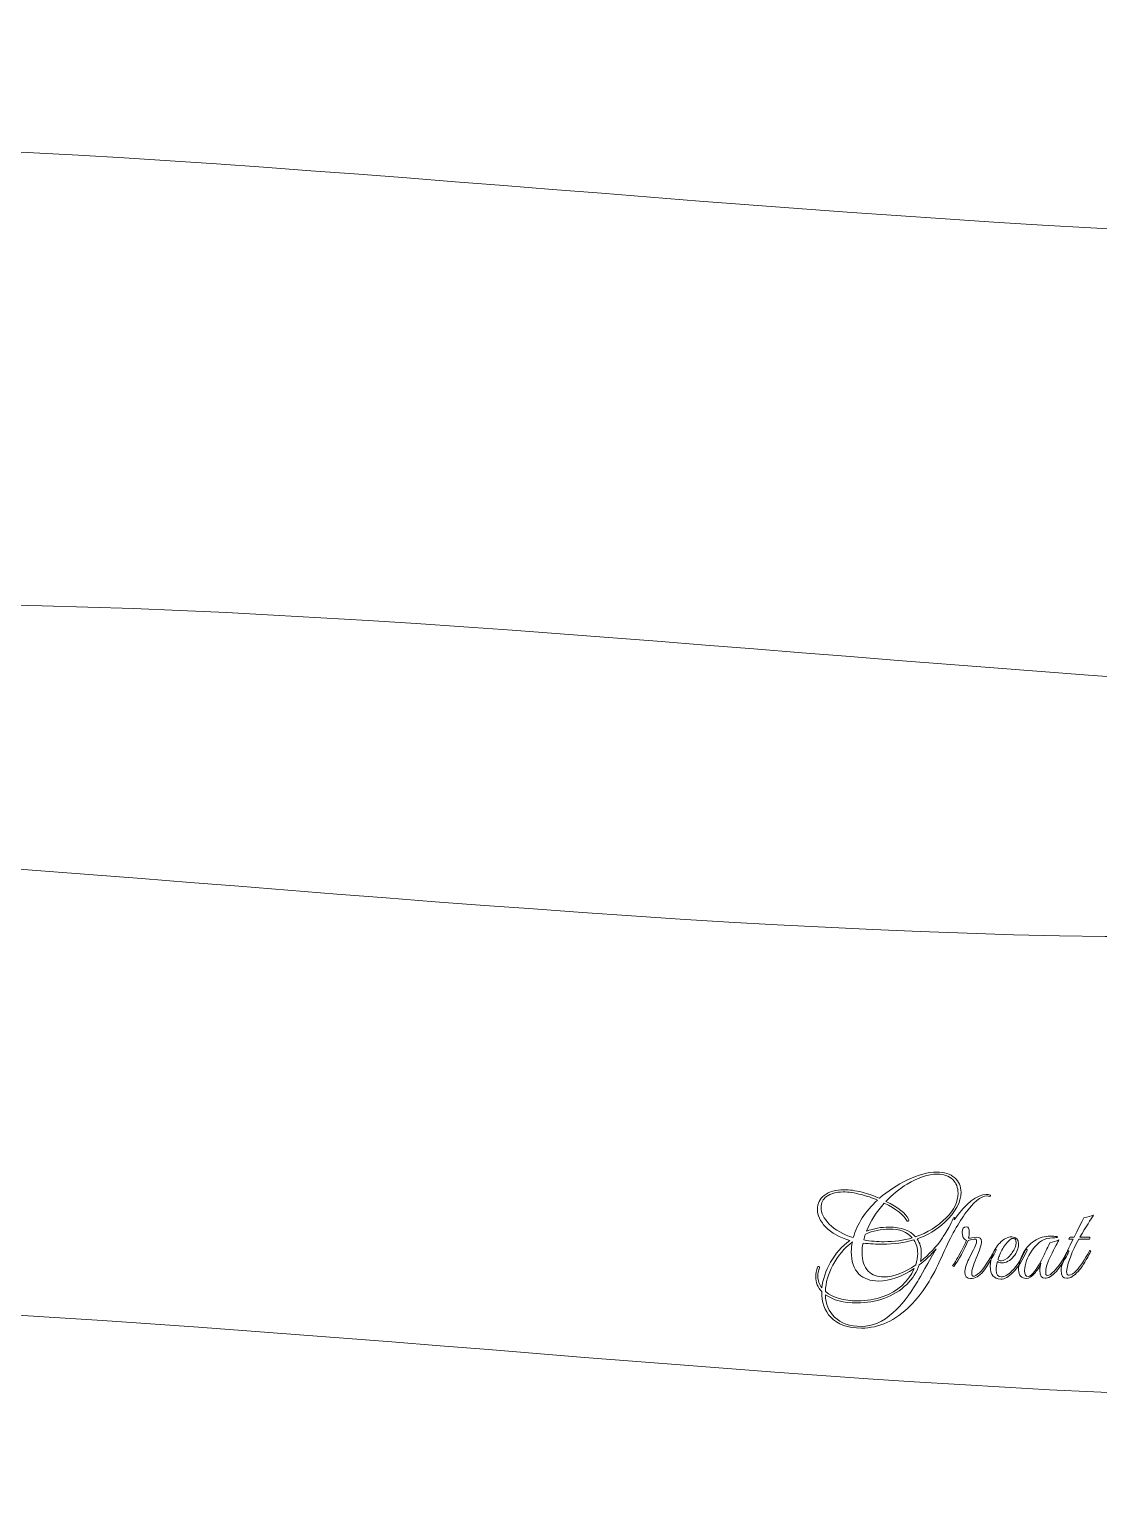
# Model space of a CAD drawing. Header units: centimetres. Extents: x -9.9 to 9.9, y -7.9 to 8.2.
# Drawn here: x -5.316 to -2.391, y 4.163 to 8.152 of the extents above; entities that cross this region are included whole.
import ezdxf

# ---------------------------------------------------------------- set-up
doc = ezdxf.new("R2010")
doc.units = ezdxf.units.CM
doc.header["$MEASUREMENT"] = 0
doc.layers.add('Layer 1', color=7, linetype='Continuous')

msp = doc.modelspace()

# ---------------------------------------------------------------- linework, layer by layer
at = {"layer": 'Layer 1', "color": 43, "lineweight": 5}
for points in [[(-7.2735, 7.71405), (-5.83605, 8.15236), (-1.77659, 7.24757), (0.10243, 7.71405), (0.10243, 7.71405), (0.10243, 7.71405), (0.10243, 6.38594), (0.10243, 6.38594), (0.10243, 6.38594), (-1.64672, 6.06897), (-5.56061, 6.94961), (-7.2735, 6.38594), (-7.2735, 6.38594), (-7.2735, 6.38594), (-6.60324, 7.0562), (-6.60324, 7.0562), (-6.60324, 7.0562), (-6.60324, 7.0562), (-7.2735, 7.71405), (-7.2735, 7.71405)], [(-8.13116, 5.80815), (-6.69371, 6.24646), (-2.63425, 5.34167), (-0.75523, 5.80815), (-0.75523, 5.80815), (-0.75523, 5.80815), (-0.75523, 4.48004), (-0.75523, 4.48004), (-0.75523, 4.48004), (-2.50438, 4.16307), (-6.41827, 5.04371), (-8.13116, 4.48004), (-8.13116, 4.48004), (-8.13116, 4.48004), (-7.4609, 5.1503), (-7.4609, 5.1503), (-7.4609, 5.1503), (-7.4609, 5.1503), (-8.13116, 5.80815), (-8.13116, 5.80815)]]:
    msp.add_open_spline(points, degree=3, knots=[0, 0, 0, 0, 0.1666667, 0.1666667, 0.1666667, 0.1666667, 0.3333333, 0.3333333, 0.3333333, 0.3333333, 0.5, 0.5, 0.5, 0.5, 0.6666667, 0.6666667, 0.6666667, 0.6666667, 1, 1, 1, 1], dxfattribs=at)
at = {"layer": 'Layer 1', "lineweight": 5}
for points, knots in [([(-2.82024, 4.84423), (-2.81584, 4.85133), (-2.80936, 4.8616), (-2.8008, 4.87505), (-2.8008, 4.87505), (-2.7964, 4.88336), (-2.79261, 4.89155), (-2.78943, 4.89962), (-2.78943, 4.89962), (-2.7887, 4.90158), (-2.78784, 4.90256), (-2.78687, 4.90256), (-2.78687, 4.90256), (-2.78565, 4.90256), (-2.78503, 4.90182), (-2.78503, 4.90035), (-2.78503, 4.90035), (-2.78503, 4.89962), (-2.78528, 4.89888), (-2.78577, 4.89814), (-2.78577, 4.89814), (-2.78577, 4.89814), (-2.78687, 4.89558), (-2.78687, 4.89558), (-2.78687, 4.89558), (-2.75337, 4.94204), (-2.72403, 4.96527), (-2.69884, 4.96527), (-2.69884, 4.96527), (-2.69517, 4.96527), (-2.69162, 4.96478), (-2.68819, 4.9638), (-2.68819, 4.9638), (-2.68721, 4.96355), (-2.68697, 4.96282), (-2.68746, 4.96159), (-2.68746, 4.96159), (-2.68771, 4.96037), (-2.68844, 4.95988), (-2.68967, 4.96012), (-2.68967, 4.96012), (-2.69186, 4.96085), (-2.69419, 4.96122), (-2.69663, 4.96122), (-2.69663, 4.96122), (-2.71375, 4.96122), (-2.73392, 4.94484), (-2.75716, 4.91208), (-2.75716, 4.91208), (-2.77819, 4.88273), (-2.79934, 4.8436), (-2.82062, 4.7947), (-2.82062, 4.7947), (-2.84508, 4.7387), (-2.87368, 4.69419), (-2.90644, 4.66118), (-2.90644, 4.66118), (-2.94704, 4.62034), (-2.99167, 4.59993), (-3.04033, 4.59993), (-3.04033, 4.59993), (-3.07701, 4.59993), (-3.10489, 4.60983), (-3.12396, 4.62964), (-3.12396, 4.62964), (-3.14108, 4.64749), (-3.14927, 4.67085), (-3.14853, 4.6997), (-3.14853, 4.6997), (-3.15954, 4.71095), (-3.16504, 4.72452), (-3.16504, 4.74041), (-3.16504, 4.74041), (-3.16504, 4.74848), (-3.16345, 4.75728), (-3.16027, 4.76682), (-3.16027, 4.76682), (-3.15978, 4.76854), (-3.15868, 4.76903), (-3.15697, 4.7683), (-3.15697, 4.7683), (-3.15526, 4.76781), (-3.15465, 4.76671), (-3.15513, 4.765), (-3.15513, 4.765), (-3.15782, 4.75693), (-3.15917, 4.74922), (-3.15917, 4.74188), (-3.15917, 4.74188), (-3.15917, 4.7299), (-3.1555, 4.71915), (-3.14817, 4.70961), (-3.14817, 4.70961), (-3.14597, 4.73308), (-3.13814, 4.75655), (-3.12469, 4.78003), (-3.12469, 4.78003), (-3.11124, 4.80351), (-3.09376, 4.82344), (-3.07224, 4.83982), (-3.07224, 4.83982), (-3.10011, 4.84765), (-3.12212, 4.86), (-3.13826, 4.87687), (-3.13826, 4.87687), (-3.15293, 4.89227), (-3.16027, 4.90841), (-3.16027, 4.92528), (-3.16027, 4.92528), (-3.16027, 4.94044), (-3.15415, 4.95292), (-3.14192, 4.9627), (-3.14192, 4.9627), (-3.12872, 4.97321), (-3.11063, 4.97847), (-3.08764, 4.97847), (-3.08764, 4.97847), (-3.07272, 4.97847), (-3.05634, 4.97615), (-3.03849, 4.9715), (-3.03849, 4.9715), (-3.02259, 4.96734), (-3.0067, 4.96184), (-2.9908, 4.95499), (-2.9908, 4.95499), (-2.96879, 4.97431), (-2.94318, 4.99106), (-2.91395, 5.00525), (-2.91395, 5.00525), (-2.88473, 5.01943), (-2.85813, 5.02652), (-2.83417, 5.02652), (-2.83417, 5.02652), (-2.81363, 5.02652), (-2.79725, 5.02139), (-2.78502, 5.01112), (-2.78502, 5.01112), (-2.77353, 5.00109), (-2.76778, 4.98788), (-2.76778, 4.9715), (-2.76778, 4.9715), (-2.76778, 4.94436), (-2.78282, 4.91685), (-2.8129, 4.88897), (-2.8129, 4.88897), (-2.83442, 4.86892), (-2.85936, 4.85388), (-2.88772, 4.84386), (-2.88772, 4.84386), (-2.88014, 4.83285), (-2.87635, 4.81977), (-2.87635, 4.80461), (-2.87635, 4.80461), (-2.87635, 4.79727), (-2.87721, 4.78982), (-2.87892, 4.78223), (-2.87892, 4.78223), (-2.85471, 4.80154), (-2.83515, 4.8222), (-2.82023, 4.84421), (-2.82023, 4.84421), (-2.82023, 4.84421), (-2.82024, 4.84423), (-2.82024, 4.84423)], [0, 0, 0, 0, 0.0238095, 0.0238095, 0.0238095, 0.0238095, 0.047619, 0.047619, 0.047619, 0.047619, 0.0714286, 0.0714286, 0.0714286, 0.0714286, 0.0952381, 0.0952381, 0.0952381, 0.0952381, 0.1190476, 0.1190476, 0.1190476, 0.1190476, 0.1428571, 0.1428571, 0.1428571, 0.1428571, 0.1666667, 0.1666667, 0.1666667, 0.1666667, 0.1904762, 0.1904762, 0.1904762, 0.1904762, 0.2142857, 0.2142857, 0.2142857, 0.2142857, 0.2380952, 0.2380952, 0.2380952, 0.2380952, 0.2619048, 0.2619048, 0.2619048, 0.2619048, 0.2857143, 0.2857143, 0.2857143, 0.2857143, 0.3095238, 0.3095238, 0.3095238, 0.3095238, 0.3333333, 0.3333333, 0.3333333, 0.3333333, 0.3571429, 0.3571429, 0.3571429, 0.3571429, 0.3809524, 0.3809524, 0.3809524, 0.3809524, 0.4047619, 0.4047619, 0.4047619, 0.4047619, 0.4285714, 0.4285714, 0.4285714, 0.4285714, 0.452381, 0.452381, 0.452381, 0.452381, 0.4761905, 0.4761905, 0.4761905, 0.4761905, 0.5, 0.5, 0.5, 0.5, 0.5238095, 0.5238095, 0.5238095, 0.5238095, 0.547619, 0.547619, 0.547619, 0.547619, 0.5714286, 0.5714286, 0.5714286, 0.5714286, 0.5952381, 0.5952381, 0.5952381, 0.5952381, 0.6190476, 0.6190476, 0.6190476, 0.6190476, 0.6428571, 0.6428571, 0.6428571, 0.6428571, 0.6666667, 0.6666667, 0.6666667, 0.6666667, 0.6904762, 0.6904762, 0.6904762, 0.6904762, 0.7142857, 0.7142857, 0.7142857, 0.7142857, 0.7380952, 0.7380952, 0.7380952, 0.7380952, 0.7619048, 0.7619048, 0.7619048, 0.7619048, 0.7857143, 0.7857143, 0.7857143, 0.7857143, 0.8095238, 0.8095238, 0.8095238, 0.8095238, 0.8333333, 0.8333333, 0.8333333, 0.8333333, 0.8571429, 0.8571429, 0.8571429, 0.8571429, 0.8809524, 0.8809524, 0.8809524, 0.8809524, 0.9047619, 0.9047619, 0.9047619, 0.9047619, 0.9285714, 0.9285714, 0.9285714, 0.9285714, 0.952381, 0.952381, 0.952381, 0.952381, 1, 1, 1, 1]), ([(-3.02602, 4.86514), (-3.00621, 4.87248), (-2.98567, 4.87614), (-2.9644, 4.87614), (-2.9644, 4.87614), (-2.93163, 4.87614), (-2.90754, 4.86734), (-2.89213, 4.84973), (-2.89213, 4.84973), (-2.85985, 4.86049), (-2.83186, 4.87773), (-2.80814, 4.90145), (-2.80814, 4.90145), (-2.78662, 4.92322), (-2.77586, 4.94572), (-2.77586, 4.96895), (-2.77586, 4.96895), (-2.77586, 4.98411), (-2.78075, 4.99645), (-2.79054, 5.00599), (-2.79054, 5.00599), (-2.80106, 5.01602), (-2.81524, 5.02103), (-2.83309, 5.02103), (-2.83309, 5.02103), (-2.85705, 5.02103), (-2.88444, 5.01186), (-2.91525, 4.99352), (-2.91525, 4.99352), (-2.93628, 4.9808), (-2.9556, 4.96515), (-2.9732, 4.94657), (-2.9732, 4.94657), (-2.93945, 4.9297), (-2.91879, 4.91356), (-2.91121, 4.89814), (-2.91121, 4.89814), (-2.91073, 4.89668), (-2.91048, 4.89546), (-2.91048, 4.89448), (-2.91048, 4.89448), (-2.91048, 4.89276), (-2.91121, 4.89191), (-2.91267, 4.89191), (-2.91267, 4.89191), (-2.91439, 4.89191), (-2.91573, 4.89289), (-2.91671, 4.89484), (-2.91671, 4.89484), (-2.92405, 4.90976), (-2.94434, 4.92541), (-2.97759, 4.9418), (-2.97759, 4.9418), (-2.99911, 4.91784), (-3.01525, 4.89228), (-3.02602, 4.86513), (-3.02602, 4.86513), (-3.02602, 4.86513), (-3.02602, 4.86514), (-3.02602, 4.86514)], [0, 0, 0, 0, 0.0625, 0.0625, 0.0625, 0.0625, 0.125, 0.125, 0.125, 0.125, 0.1875, 0.1875, 0.1875, 0.1875, 0.25, 0.25, 0.25, 0.25, 0.3125, 0.3125, 0.3125, 0.3125, 0.375, 0.375, 0.375, 0.375, 0.4375, 0.4375, 0.4375, 0.4375, 0.5, 0.5, 0.5, 0.5, 0.5625, 0.5625, 0.5625, 0.5625, 0.625, 0.625, 0.625, 0.625, 0.6875, 0.6875, 0.6875, 0.6875, 0.75, 0.75, 0.75, 0.75, 0.8125, 0.8125, 0.8125, 0.8125, 0.875, 0.875, 0.875, 0.875, 1, 1, 1, 1]), ([(-2.99594, 4.95024), (-3.01061, 4.95636), (-3.02528, 4.96125), (-3.03995, 4.96492), (-3.03995, 4.96492), (-3.05853, 4.96982), (-3.07516, 4.97226), (-3.08983, 4.97226), (-3.08983, 4.97226), (-3.1094, 4.97226), (-3.12456, 4.9681), (-3.13532, 4.95978), (-3.13532, 4.95978), (-3.14534, 4.95244), (-3.15035, 4.94254), (-3.15035, 4.93007), (-3.15035, 4.93007), (-3.15035, 4.91467), (-3.14289, 4.89938), (-3.12797, 4.88422), (-3.12797, 4.88422), (-3.11159, 4.86784), (-3.08971, 4.85561), (-3.06232, 4.84754), (-3.06232, 4.84754), (-3.05181, 4.88471), (-3.02967, 4.91895), (-2.99593, 4.95024), (-2.99593, 4.95024), (-2.99593, 4.95024), (-2.99594, 4.95024), (-2.99594, 4.95024)], [0, 0, 0, 0, 0.1111111, 0.1111111, 0.1111111, 0.1111111, 0.2222222, 0.2222222, 0.2222222, 0.2222222, 0.3333333, 0.3333333, 0.3333333, 0.3333333, 0.4444444, 0.4444444, 0.4444444, 0.4444444, 0.5555556, 0.5555556, 0.5555556, 0.5555556, 0.6666667, 0.6666667, 0.6666667, 0.6666667, 0.7777778, 0.7777778, 0.7777778, 0.7777778, 1, 1, 1, 1]), ([(-2.41286, 4.80903), (-2.41335, 4.80805), (-2.4147, 4.80573), (-2.41689, 4.80206), (-2.41689, 4.80206), (-2.42814, 4.78078), (-2.43829, 4.76513), (-2.44734, 4.75511), (-2.44734, 4.75511), (-2.45883, 4.74239), (-2.46922, 4.73604), (-2.47852, 4.73604), (-2.47852, 4.73604), (-2.48903, 4.73604), (-2.49429, 4.74313), (-2.49429, 4.75731), (-2.49429, 4.75731), (-2.49429, 4.76465), (-2.4927, 4.77211), (-2.48952, 4.77969), (-2.48952, 4.77969), (-2.48145, 4.80072), (-2.47204, 4.82175), (-2.46128, 4.84278), (-2.46128, 4.84278), (-2.46128, 4.84278), (-2.47119, 4.84278), (-2.47119, 4.84278), (-2.47119, 4.84278), (-2.47266, 4.84278), (-2.47303, 4.84376), (-2.47229, 4.84572), (-2.47229, 4.84572), (-2.47156, 4.84743), (-2.47046, 4.84828), (-2.46899, 4.84828), (-2.46899, 4.84828), (-2.46899, 4.84828), (-2.45836, 4.84828), (-2.45836, 4.84828), (-2.45836, 4.84828), (-2.45323, 4.85879), (-2.44442, 4.8764), (-2.43195, 4.9011), (-2.43195, 4.9011), (-2.4207, 4.90354), (-2.4119, 4.90623), (-2.40554, 4.90916), (-2.40554, 4.90916), (-2.41311, 4.89743), (-2.42546, 4.87713), (-2.44258, 4.84828), (-2.44258, 4.84828), (-2.44258, 4.84828), (-2.41654, 4.84828), (-2.41654, 4.84828), (-2.41654, 4.84828), (-2.41507, 4.84828), (-2.4147, 4.84743), (-2.41543, 4.84572), (-2.41543, 4.84572), (-2.41617, 4.84376), (-2.41727, 4.84278), (-2.41873, 4.84278), (-2.41873, 4.84278), (-2.41873, 4.84278), (-2.44588, 4.84278), (-2.44588, 4.84278), (-2.44588, 4.84278), (-2.46446, 4.80928), (-2.47522, 4.78177), (-2.47816, 4.76026), (-2.47816, 4.76026), (-2.47864, 4.75806), (-2.47889, 4.7561), (-2.47889, 4.75438), (-2.47889, 4.75438), (-2.47889, 4.74778), (-2.47669, 4.74448), (-2.47229, 4.74448), (-2.47229, 4.74448), (-2.46692, 4.74448), (-2.46044, 4.74839), (-2.45286, 4.75621), (-2.45286, 4.75621), (-2.44161, 4.7677), (-2.4295, 4.78604), (-2.41655, 4.81123), (-2.41655, 4.81123), (-2.41606, 4.81197), (-2.41532, 4.81209), (-2.41434, 4.8116), (-2.41434, 4.8116), (-2.41336, 4.81087), (-2.41287, 4.81001), (-2.41287, 4.80904), (-2.41287, 4.80904), (-2.41287, 4.80904), (-2.41286, 4.80903), (-2.41286, 4.80903)], [0, 0, 0, 0, 0.0384615, 0.0384615, 0.0384615, 0.0384615, 0.0769231, 0.0769231, 0.0769231, 0.0769231, 0.1153846, 0.1153846, 0.1153846, 0.1153846, 0.1538462, 0.1538462, 0.1538462, 0.1538462, 0.1923077, 0.1923077, 0.1923077, 0.1923077, 0.2307692, 0.2307692, 0.2307692, 0.2307692, 0.2692308, 0.2692308, 0.2692308, 0.2692308, 0.3076923, 0.3076923, 0.3076923, 0.3076923, 0.3461538, 0.3461538, 0.3461538, 0.3461538, 0.3846154, 0.3846154, 0.3846154, 0.3846154, 0.4230769, 0.4230769, 0.4230769, 0.4230769, 0.4615385, 0.4615385, 0.4615385, 0.4615385, 0.5, 0.5, 0.5, 0.5, 0.5384615, 0.5384615, 0.5384615, 0.5384615, 0.5769231, 0.5769231, 0.5769231, 0.5769231, 0.6153846, 0.6153846, 0.6153846, 0.6153846, 0.6538462, 0.6538462, 0.6538462, 0.6538462, 0.6923077, 0.6923077, 0.6923077, 0.6923077, 0.7307692, 0.7307692, 0.7307692, 0.7307692, 0.7692308, 0.7692308, 0.7692308, 0.7692308, 0.8076923, 0.8076923, 0.8076923, 0.8076923, 0.8461538, 0.8461538, 0.8461538, 0.8461538, 0.8846154, 0.8846154, 0.8846154, 0.8846154, 0.9230769, 0.9230769, 0.9230769, 0.9230769, 1, 1, 1, 1]), ([(-2.90094, 4.84681), (-2.91463, 4.86271), (-2.93579, 4.87065), (-2.9644, 4.87065), (-2.9644, 4.87065), (-2.98689, 4.87065), (-3.00841, 4.86612), (-3.02896, 4.85707), (-3.02896, 4.85707), (-3.03092, 4.85169), (-3.0325, 4.84631), (-3.03373, 4.84094), (-3.03373, 4.84094), (-3.0149, 4.83776), (-2.99632, 4.83617), (-2.97797, 4.83617), (-2.97797, 4.83617), (-2.95058, 4.83617), (-2.92491, 4.83971), (-2.90094, 4.8468), (-2.90094, 4.8468), (-2.90094, 4.8468), (-2.90094, 4.84681), (-2.90094, 4.84681)], [0, 0, 0, 0, 0.1428571, 0.1428571, 0.1428571, 0.1428571, 0.2857143, 0.2857143, 0.2857143, 0.2857143, 0.4285714, 0.4285714, 0.4285714, 0.4285714, 0.5714286, 0.5714286, 0.5714286, 0.5714286, 0.7142857, 0.7142857, 0.7142857, 0.7142857, 1, 1, 1, 1]), ([(-2.67183, 4.81269), (-2.68675, 4.78457), (-2.69848, 4.76538), (-2.70703, 4.75511), (-2.70703, 4.75511), (-2.71804, 4.74215), (-2.72965, 4.73567), (-2.74188, 4.73567), (-2.74188, 4.73567), (-2.75216, 4.73567), (-2.75729, 4.74142), (-2.75729, 4.75291), (-2.75729, 4.75291), (-2.75729, 4.7622), (-2.75374, 4.77419), (-2.74664, 4.78886), (-2.74664, 4.78886), (-2.74224, 4.79717), (-2.73796, 4.80549), (-2.7338, 4.8138), (-2.7338, 4.8138), (-2.72793, 4.82505), (-2.725, 4.83299), (-2.725, 4.83764), (-2.725, 4.83764), (-2.725, 4.8413), (-2.72659, 4.84326), (-2.72977, 4.84351), (-2.72977, 4.84351), (-2.73197, 4.84376), (-2.73821, 4.84229), (-2.74848, 4.83911), (-2.74848, 4.83911), (-2.75997, 4.81196), (-2.77294, 4.78848), (-2.78737, 4.76868), (-2.78737, 4.76868), (-2.78883, 4.76893), (-2.79005, 4.7693), (-2.79103, 4.76979), (-2.79103, 4.76979), (-2.78419, 4.77933), (-2.776, 4.79326), (-2.76646, 4.8116), (-2.76646, 4.8116), (-2.75888, 4.82652), (-2.75435, 4.83593), (-2.75288, 4.83984), (-2.75288, 4.83984), (-2.76071, 4.84277), (-2.76462, 4.85023), (-2.76462, 4.86222), (-2.76462, 4.86222), (-2.76462, 4.87225), (-2.76071, 4.87726), (-2.75288, 4.87726), (-2.75288, 4.87726), (-2.74775, 4.87726), (-2.74518, 4.87224), (-2.74518, 4.86222), (-2.74518, 4.86222), (-2.74518, 4.85709), (-2.74579, 4.85159), (-2.74702, 4.84572), (-2.74702, 4.84572), (-2.74238, 4.84645), (-2.73504, 4.84731), (-2.72501, 4.84828), (-2.72501, 4.84828), (-2.7162, 4.84853), (-2.7118, 4.84461), (-2.7118, 4.83654), (-2.7118, 4.83654), (-2.7118, 4.82872), (-2.71657, 4.81356), (-2.72611, 4.79106), (-2.72611, 4.79106), (-2.73442, 4.77101), (-2.73858, 4.75695), (-2.73858, 4.74888), (-2.73858, 4.74888), (-2.73858, 4.74398), (-2.73699, 4.74154), (-2.73381, 4.74154), (-2.73381, 4.74154), (-2.73039, 4.74154), (-2.72489, 4.74484), (-2.71731, 4.75145), (-2.71731, 4.75145), (-2.7063, 4.76123), (-2.69236, 4.78239), (-2.67549, 4.81491), (-2.67549, 4.81491), (-2.67501, 4.81564), (-2.67415, 4.81564), (-2.67293, 4.81491), (-2.67293, 4.81491), (-2.67171, 4.81418), (-2.67134, 4.81344), (-2.67183, 4.8127), (-2.67183, 4.8127), (-2.67183, 4.8127), (-2.67183, 4.81269), (-2.67183, 4.81269)], [0, 0, 0, 0, 0.037037, 0.037037, 0.037037, 0.037037, 0.0740741, 0.0740741, 0.0740741, 0.0740741, 0.1111111, 0.1111111, 0.1111111, 0.1111111, 0.1481481, 0.1481481, 0.1481481, 0.1481481, 0.1851852, 0.1851852, 0.1851852, 0.1851852, 0.2222222, 0.2222222, 0.2222222, 0.2222222, 0.2592593, 0.2592593, 0.2592593, 0.2592593, 0.2962963, 0.2962963, 0.2962963, 0.2962963, 0.3333333, 0.3333333, 0.3333333, 0.3333333, 0.3703704, 0.3703704, 0.3703704, 0.3703704, 0.4074074, 0.4074074, 0.4074074, 0.4074074, 0.4444444, 0.4444444, 0.4444444, 0.4444444, 0.4814815, 0.4814815, 0.4814815, 0.4814815, 0.5185185, 0.5185185, 0.5185185, 0.5185185, 0.5555556, 0.5555556, 0.5555556, 0.5555556, 0.5925926, 0.5925926, 0.5925926, 0.5925926, 0.6296296, 0.6296296, 0.6296296, 0.6296296, 0.6666667, 0.6666667, 0.6666667, 0.6666667, 0.7037037, 0.7037037, 0.7037037, 0.7037037, 0.7407407, 0.7407407, 0.7407407, 0.7407407, 0.7777778, 0.7777778, 0.7777778, 0.7777778, 0.8148148, 0.8148148, 0.8148148, 0.8148148, 0.8518519, 0.8518519, 0.8518519, 0.8518519, 0.8888889, 0.8888889, 0.8888889, 0.8888889, 0.9259259, 0.9259259, 0.9259259, 0.9259259, 1, 1, 1, 1]), ([(-3.13863, 4.69972), (-3.11833, 4.68285), (-3.08898, 4.67441), (-3.05059, 4.67441), (-3.05059, 4.67441), (-3.0259, 4.67441), (-3.00255, 4.67832), (-2.98054, 4.68614), (-2.98054, 4.68614), (-2.94044, 4.70033), (-2.91219, 4.72588), (-2.8958, 4.76281), (-2.8958, 4.76281), (-2.92955, 4.74007), (-2.96219, 4.7287), (-2.99374, 4.7287), (-2.99374, 4.7287), (-3.01624, 4.7287), (-3.03397, 4.73506), (-3.04693, 4.74777), (-3.04693, 4.74777), (-3.06111, 4.76195), (-3.06808, 4.78249), (-3.06783, 4.80939), (-3.06783, 4.80939), (-3.06783, 4.81794), (-3.06685, 4.82662), (-3.0649, 4.83543), (-3.0649, 4.83543), (-3.08691, 4.81856), (-3.10464, 4.79753), (-3.11809, 4.77234), (-3.11809, 4.77234), (-3.13105, 4.74813), (-3.13789, 4.72392), (-3.13863, 4.69971), (-3.13863, 4.69971), (-3.13863, 4.69971), (-3.13863, 4.69972), (-3.13863, 4.69972)], [0, 0, 0, 0, 0.0909091, 0.0909091, 0.0909091, 0.0909091, 0.1818182, 0.1818182, 0.1818182, 0.1818182, 0.2727273, 0.2727273, 0.2727273, 0.2727273, 0.3636364, 0.3636364, 0.3636364, 0.3636364, 0.4545455, 0.4545455, 0.4545455, 0.4545455, 0.5454545, 0.5454545, 0.5454545, 0.5454545, 0.6363636, 0.6363636, 0.6363636, 0.6363636, 0.7272727, 0.7272727, 0.7272727, 0.7272727, 0.8181818, 0.8181818, 0.8181818, 0.8181818, 1, 1, 1, 1]), ([(-2.89177, 4.77271), (-2.8881, 4.78347), (-2.88626, 4.79399), (-2.88626, 4.80425), (-2.88626, 4.80425), (-2.88626, 4.81843), (-2.88969, 4.83066), (-2.89654, 4.84093), (-2.89654, 4.84093), (-2.92246, 4.8331), (-2.95107, 4.82919), (-2.98236, 4.82919), (-2.98236, 4.82919), (-2.99923, 4.82919), (-3.01696, 4.83029), (-3.03555, 4.83249), (-3.03555, 4.83249), (-3.03751, 4.82368), (-3.03848, 4.81525), (-3.03848, 4.80718), (-3.03848, 4.80718), (-3.03848, 4.78443), (-3.03273, 4.76731), (-3.02124, 4.75582), (-3.02124, 4.75582), (-3.01097, 4.74507), (-2.99679, 4.73969), (-2.97869, 4.73969), (-2.97869, 4.73969), (-2.95179, 4.73969), (-2.92281, 4.75069), (-2.89176, 4.7727), (-2.89176, 4.7727), (-2.89176, 4.7727), (-2.89177, 4.77271), (-2.89177, 4.77271)], [0, 0, 0, 0, 0.1, 0.1, 0.1, 0.1, 0.2, 0.2, 0.2, 0.2, 0.3, 0.3, 0.3, 0.3, 0.4, 0.4, 0.4, 0.4, 0.5, 0.5, 0.5, 0.5, 0.6, 0.6, 0.6, 0.6, 0.7, 0.7, 0.7, 0.7, 0.8, 0.8, 0.8, 0.8, 1, 1, 1, 1]), ([(-2.58705, 4.81269), (-2.5983, 4.78726), (-2.61101, 4.76734), (-2.6252, 4.7529), (-2.6252, 4.7529), (-2.63742, 4.74018), (-2.64867, 4.73383), (-2.65894, 4.73383), (-2.65894, 4.73383), (-2.67826, 4.73383), (-2.68792, 4.74569), (-2.68792, 4.76942), (-2.68792, 4.76942), (-2.68792, 4.78018), (-2.68584, 4.7907), (-2.68169, 4.80096), (-2.68169, 4.80096), (-2.67704, 4.81294), (-2.67044, 4.82345), (-2.66188, 4.8325), (-2.66188, 4.8325), (-2.65137, 4.84375), (-2.64036, 4.84937), (-2.62887, 4.84937), (-2.62887, 4.84937), (-2.61665, 4.84937), (-2.61053, 4.84277), (-2.61053, 4.82957), (-2.61053, 4.82957), (-2.61053, 4.81758), (-2.61505, 4.80621), (-2.6241, 4.79545), (-2.6241, 4.79545), (-2.63388, 4.78396), (-2.64464, 4.77821), (-2.65638, 4.77821), (-2.65638, 4.77821), (-2.66054, 4.77821), (-2.66445, 4.77943), (-2.66811, 4.78188), (-2.66811, 4.78188), (-2.67031, 4.77332), (-2.67141, 4.76574), (-2.67141, 4.75913), (-2.67141, 4.75913), (-2.67141, 4.74593), (-2.66689, 4.73945), (-2.65784, 4.7397), (-2.65784, 4.7397), (-2.64903, 4.73994), (-2.63925, 4.74544), (-2.62849, 4.7562), (-2.62849, 4.7562), (-2.61504, 4.76941), (-2.60245, 4.78897), (-2.59071, 4.81489), (-2.59071, 4.81489), (-2.59023, 4.81562), (-2.58937, 4.81562), (-2.58815, 4.81489), (-2.58815, 4.81489), (-2.58717, 4.81416), (-2.58681, 4.81342), (-2.58705, 4.81268), (-2.58705, 4.81268), (-2.58705, 4.81268), (-2.58705, 4.81269), (-2.58705, 4.81269)], [0, 0, 0, 0, 0.0555556, 0.0555556, 0.0555556, 0.0555556, 0.1111111, 0.1111111, 0.1111111, 0.1111111, 0.1666667, 0.1666667, 0.1666667, 0.1666667, 0.2222222, 0.2222222, 0.2222222, 0.2222222, 0.2777778, 0.2777778, 0.2777778, 0.2777778, 0.3333333, 0.3333333, 0.3333333, 0.3333333, 0.3888889, 0.3888889, 0.3888889, 0.3888889, 0.4444444, 0.4444444, 0.4444444, 0.4444444, 0.5, 0.5, 0.5, 0.5, 0.5555556, 0.5555556, 0.5555556, 0.5555556, 0.6111111, 0.6111111, 0.6111111, 0.6111111, 0.6666667, 0.6666667, 0.6666667, 0.6666667, 0.7222222, 0.7222222, 0.7222222, 0.7222222, 0.7777778, 0.7777778, 0.7777778, 0.7777778, 0.8333333, 0.8333333, 0.8333333, 0.8333333, 0.8888889, 0.8888889, 0.8888889, 0.8888889, 1, 1, 1, 1]), ([(-2.61859, 4.82443), (-2.61761, 4.82736), (-2.61712, 4.83042), (-2.61712, 4.8336), (-2.61712, 4.8336), (-2.61712, 4.84118), (-2.61944, 4.8451), (-2.62408, 4.84534), (-2.62408, 4.84534), (-2.63019, 4.84583), (-2.63753, 4.8402), (-2.64609, 4.82846), (-2.64609, 4.82846), (-2.65343, 4.81868), (-2.65905, 4.80829), (-2.66297, 4.79728), (-2.66297, 4.79728), (-2.66443, 4.79362), (-2.66565, 4.78995), (-2.66663, 4.78628), (-2.66663, 4.78628), (-2.66394, 4.78482), (-2.66113, 4.78409), (-2.6582, 4.78409), (-2.6582, 4.78409), (-2.65062, 4.78409), (-2.64291, 4.78837), (-2.63508, 4.79692), (-2.63508, 4.79692), (-2.62799, 4.80475), (-2.62249, 4.81392), (-2.61858, 4.82443), (-2.61858, 4.82443), (-2.61858, 4.82443), (-2.61859, 4.82443), (-2.61859, 4.82443)], [0, 0, 0, 0, 0.1, 0.1, 0.1, 0.1, 0.2, 0.2, 0.2, 0.2, 0.3, 0.3, 0.3, 0.3, 0.4, 0.4, 0.4, 0.4, 0.5, 0.5, 0.5, 0.5, 0.6, 0.6, 0.6, 0.6, 0.7, 0.7, 0.7, 0.7, 0.8, 0.8, 0.8, 0.8, 1, 1, 1, 1]), ([(-2.47279, 4.80903), (-2.47328, 4.80805), (-2.47451, 4.80573), (-2.47646, 4.80206), (-2.47646, 4.80206), (-2.48771, 4.78078), (-2.49786, 4.76513), (-2.50691, 4.75511), (-2.50691, 4.75511), (-2.51865, 4.74239), (-2.52904, 4.73604), (-2.53809, 4.73604), (-2.53809, 4.73604), (-2.54763, 4.73604), (-2.5524, 4.74313), (-2.5524, 4.75731), (-2.5524, 4.75731), (-2.5524, 4.76441), (-2.5513, 4.77125), (-2.5491, 4.77785), (-2.5491, 4.77785), (-2.55203, 4.76954), (-2.55717, 4.76086), (-2.5645, 4.75181), (-2.5645, 4.75181), (-2.57331, 4.74105), (-2.58138, 4.73567), (-2.58871, 4.73567), (-2.58871, 4.73567), (-2.60314, 4.73567), (-2.61035, 4.74362), (-2.61035, 4.75951), (-2.61035, 4.75951), (-2.61035, 4.77223), (-2.60681, 4.78604), (-2.59972, 4.80096), (-2.59972, 4.80096), (-2.5919, 4.81686), (-2.58108, 4.82927), (-2.56726, 4.83819), (-2.56726, 4.83819), (-2.55344, 4.84712), (-2.53883, 4.85158), (-2.52342, 4.85158), (-2.52342, 4.85158), (-2.51853, 4.85158), (-2.5145, 4.85133), (-2.51132, 4.85084), (-2.51132, 4.85084), (-2.50643, 4.85035), (-2.50399, 4.84974), (-2.50399, 4.849), (-2.50399, 4.849), (-2.50399, 4.84754), (-2.50839, 4.84681), (-2.51719, 4.84681), (-2.51719, 4.84681), (-2.53871, 4.84681), (-2.55742, 4.83556), (-2.57332, 4.81306), (-2.57332, 4.81306), (-2.58701, 4.7935), (-2.59386, 4.7748), (-2.59386, 4.75694), (-2.59386, 4.75694), (-2.59386, 4.74643), (-2.59068, 4.74117), (-2.58432, 4.74117), (-2.58432, 4.74117), (-2.57429, 4.74117), (-2.55974, 4.76073), (-2.54067, 4.79986), (-2.54067, 4.79986), (-2.53822, 4.80523), (-2.53296, 4.81624), (-2.5249, 4.83287), (-2.5249, 4.83287), (-2.51585, 4.83483), (-2.50753, 4.83752), (-2.49995, 4.84094), (-2.49995, 4.84094), (-2.5024, 4.83678), (-2.51022, 4.82162), (-2.52342, 4.79545), (-2.52342, 4.79545), (-2.53076, 4.78078), (-2.53504, 4.76733), (-2.53626, 4.75511), (-2.53626, 4.75511), (-2.53675, 4.74753), (-2.53516, 4.74374), (-2.53149, 4.74374), (-2.53149, 4.74374), (-2.52685, 4.74374), (-2.52049, 4.7479), (-2.51242, 4.75621), (-2.51242, 4.75621), (-2.50117, 4.7677), (-2.48907, 4.78604), (-2.47611, 4.81123), (-2.47611, 4.81123), (-2.47587, 4.81172), (-2.47551, 4.81197), (-2.47501, 4.81197), (-2.47501, 4.81197), (-2.4733, 4.81197), (-2.47257, 4.81099), (-2.4728, 4.80904), (-2.4728, 4.80904), (-2.4728, 4.80904), (-2.47279, 4.80903), (-2.47279, 4.80903)], [0, 0, 0, 0, 0.0344828, 0.0344828, 0.0344828, 0.0344828, 0.0689655, 0.0689655, 0.0689655, 0.0689655, 0.1034483, 0.1034483, 0.1034483, 0.1034483, 0.137931, 0.137931, 0.137931, 0.137931, 0.1724138, 0.1724138, 0.1724138, 0.1724138, 0.2068966, 0.2068966, 0.2068966, 0.2068966, 0.2413793, 0.2413793, 0.2413793, 0.2413793, 0.2758621, 0.2758621, 0.2758621, 0.2758621, 0.3103448, 0.3103448, 0.3103448, 0.3103448, 0.3448276, 0.3448276, 0.3448276, 0.3448276, 0.3793103, 0.3793103, 0.3793103, 0.3793103, 0.4137931, 0.4137931, 0.4137931, 0.4137931, 0.4482759, 0.4482759, 0.4482759, 0.4482759, 0.4827586, 0.4827586, 0.4827586, 0.4827586, 0.5172414, 0.5172414, 0.5172414, 0.5172414, 0.5517241, 0.5517241, 0.5517241, 0.5517241, 0.5862069, 0.5862069, 0.5862069, 0.5862069, 0.6206897, 0.6206897, 0.6206897, 0.6206897, 0.6551724, 0.6551724, 0.6551724, 0.6551724, 0.6896552, 0.6896552, 0.6896552, 0.6896552, 0.7241379, 0.7241379, 0.7241379, 0.7241379, 0.7586207, 0.7586207, 0.7586207, 0.7586207, 0.7931034, 0.7931034, 0.7931034, 0.7931034, 0.8275862, 0.8275862, 0.8275862, 0.8275862, 0.862069, 0.862069, 0.862069, 0.862069, 0.8965517, 0.8965517, 0.8965517, 0.8965517, 0.9310345, 0.9310345, 0.9310345, 0.9310345, 1, 1, 1, 1]), ([(-2.83858, 4.81196), (-2.83858, 4.81196), (-2.83602, 4.81673), (-2.83602, 4.81673), (-2.83602, 4.81673), (-2.85021, 4.8001), (-2.86549, 4.78543), (-2.88187, 4.77272), (-2.88187, 4.77272), (-2.88847, 4.7534), (-2.89997, 4.73567), (-2.91635, 4.71953), (-2.91635, 4.71953), (-2.93372, 4.70242), (-2.9545, 4.68958), (-2.97871, 4.68102), (-2.97871, 4.68102), (-3.00145, 4.67295), (-3.0259, 4.66891), (-3.05206, 4.66891), (-3.05206, 4.66891), (-3.08875, 4.66891), (-3.1176, 4.67637), (-3.13863, 4.69129), (-3.13863, 4.69129), (-3.13765, 4.66562), (-3.12933, 4.6452), (-3.11368, 4.63004), (-3.11368, 4.63004), (-3.09657, 4.61292), (-3.07199, 4.60436), (-3.03996, 4.60436), (-3.03996, 4.60436), (-3.01012, 4.60436), (-2.98127, 4.61695), (-2.9534, 4.64214), (-2.9534, 4.64214), (-2.93163, 4.66146), (-2.90962, 4.68934), (-2.88737, 4.72577), (-2.88737, 4.72577), (-2.88468, 4.73017), (-2.86842, 4.75891), (-2.83859, 4.81197), (-2.83859, 4.81197), (-2.83859, 4.81197), (-2.83858, 4.81196), (-2.83858, 4.81196)], [0, 0, 0, 0, 0.0769231, 0.0769231, 0.0769231, 0.0769231, 0.1538462, 0.1538462, 0.1538462, 0.1538462, 0.2307692, 0.2307692, 0.2307692, 0.2307692, 0.3076923, 0.3076923, 0.3076923, 0.3076923, 0.3846154, 0.3846154, 0.3846154, 0.3846154, 0.4615385, 0.4615385, 0.4615385, 0.4615385, 0.5384615, 0.5384615, 0.5384615, 0.5384615, 0.6153846, 0.6153846, 0.6153846, 0.6153846, 0.6923077, 0.6923077, 0.6923077, 0.6923077, 0.7692308, 0.7692308, 0.7692308, 0.7692308, 0.8461538, 0.8461538, 0.8461538, 0.8461538, 1, 1, 1, 1])]:
    msp.add_open_spline(points, degree=3, knots=knots, dxfattribs=at)

doc.saveas('drawing.dxf')
